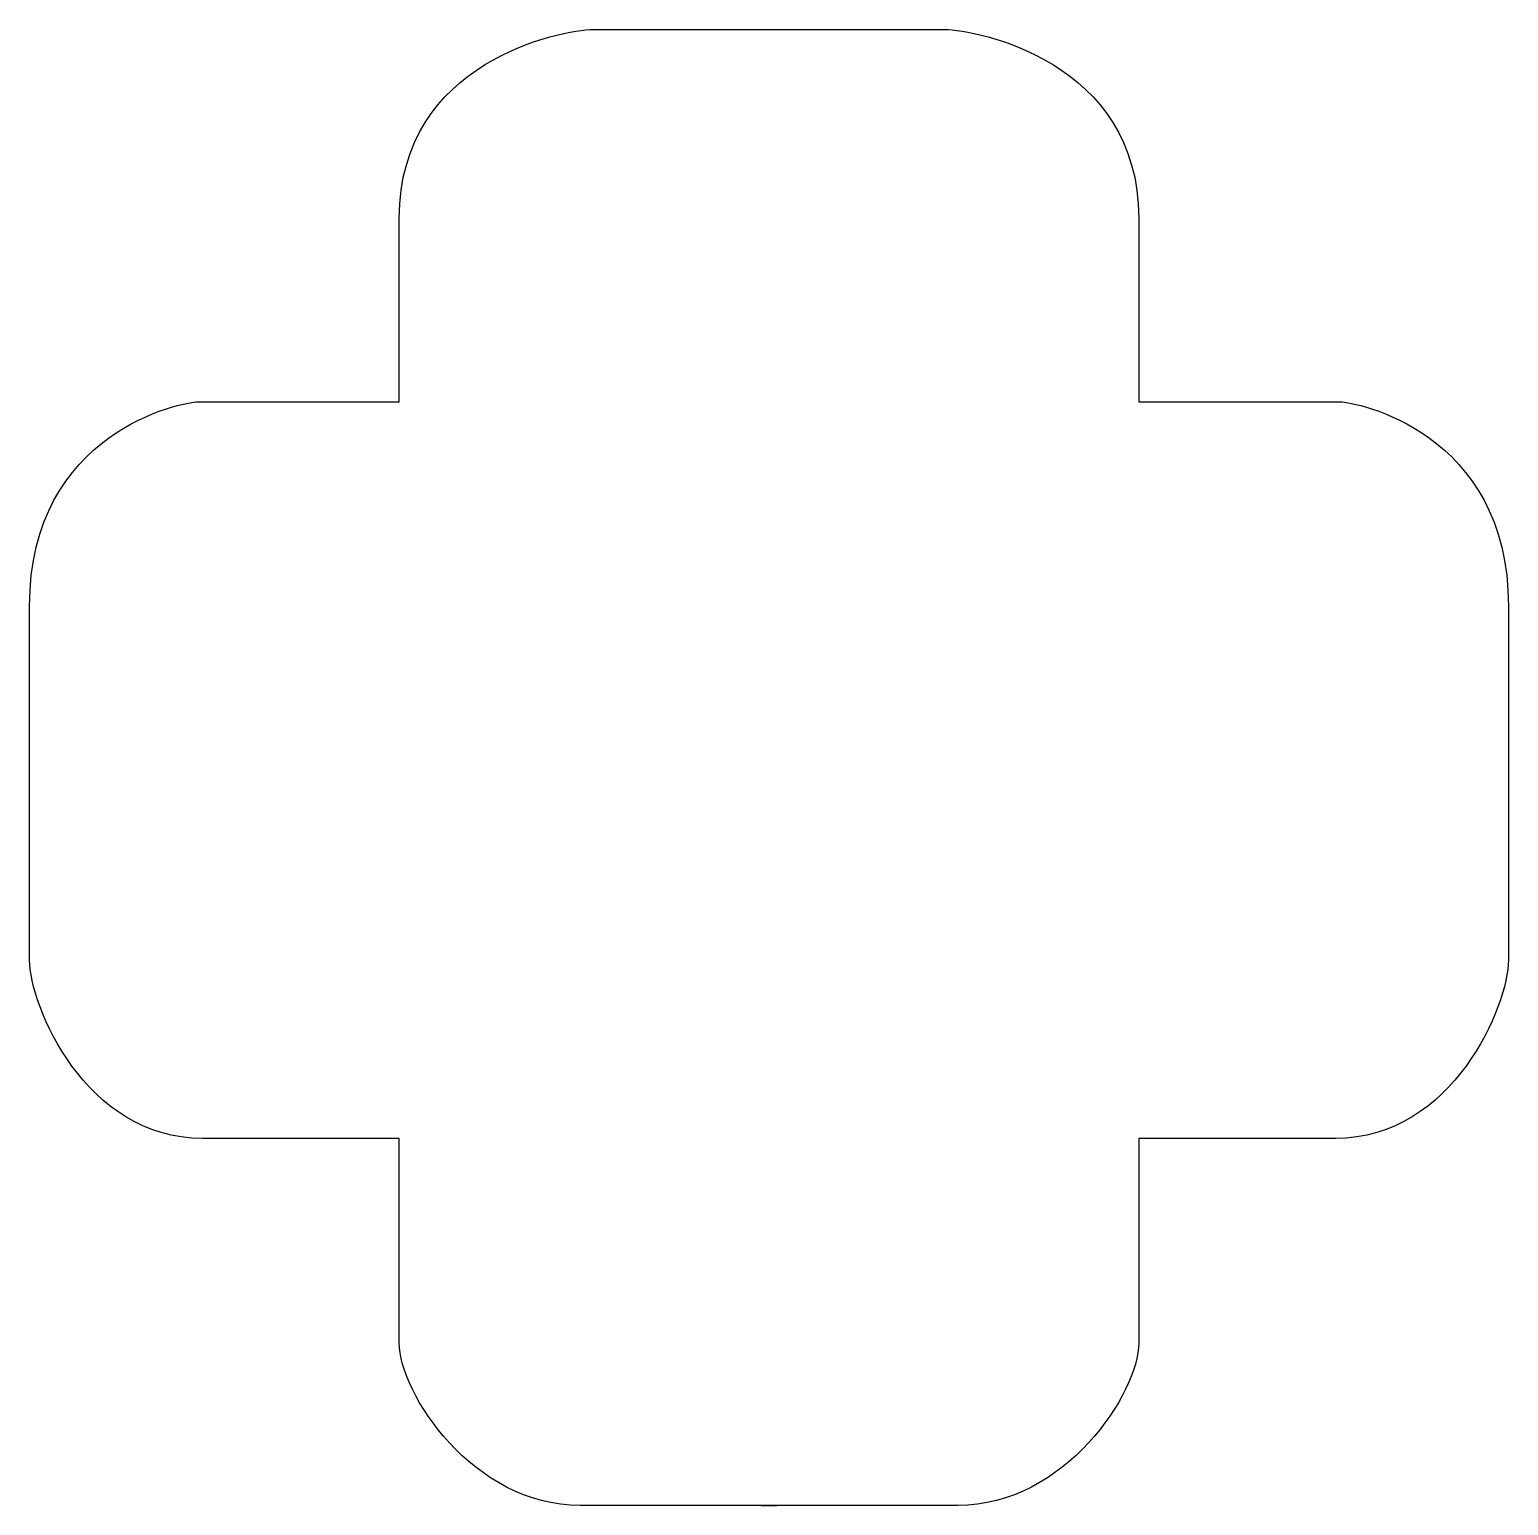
# Model space of a CAD drawing. Header units: centimetres. Extents: x -7.5 to 7.5, y -7.4 to 7.4.
import ezdxf

# ---------------------------------------------------------------- set-up
doc = ezdxf.new("R2010")
doc.units = ezdxf.units.CM
doc.header["$MEASUREMENT"] = 0
doc.layers.add('Camada 1', color=7, linetype='Continuous')

msp = doc.modelspace()

# ---------------------------------------------------------------- linework, layer by layer
at = {"layer": 'Camada 1'}
msp.add_open_spline([(-0.07938, -7.44802), (-0.07938, -7.44802), (0.8202, -7.44802), (1.905, -7.44802), (1.905, -7.44802), (2.9898, -7.44802), (3.73063, -6.31031), (3.73063, -5.8076), (3.73063, -5.8076), (3.73063, -5.8076), (3.73063, -3.74385), (3.73063, -3.74385), (3.73063, -3.74385), (3.73063, -3.74385), (5.715, -3.74385), (5.715, -3.74385), (5.715, -3.74385), (6.90563, -3.74385), (7.46125, -2.39447), (7.46125, -1.94468), (7.46125, -1.94468), (7.46125, -1.94468), (7.46125, -0.14551), (7.46125, 1.6272), (7.46125, 1.6272), (7.46125, 3.39991), (5.90021, 3.69095), (5.76792, 3.69095), (5.76792, 3.69095), (5.63563, 3.69095), (3.73063, 3.69095), (3.73063, 3.69095), (3.73063, 3.69095), (3.73063, 3.69095), (3.73063, 3.95553), (3.73063, 5.54303), (3.73063, 5.54303), (3.73063, 7.13053), (2.09021, 7.44802), (1.77271, 7.44802), (1.77271, 7.44802), (1.45521, 7.44802), (0, 7.44802), (0, 7.44802), (0, 7.44802), (0, 7.44802), (-1.45521, 7.44802), (-1.77271, 7.44802), (-1.77271, 7.44802), (-2.09021, 7.44802), (-3.73063, 7.13052), (-3.73063, 5.54302), (-3.73063, 5.54302), (-3.73063, 3.95552), (-3.73063, 3.69094), (-3.73063, 3.69094), (-3.73063, 3.69094), (-3.73063, 3.69094), (-5.63563, 3.69094), (-5.76792, 3.69094), (-5.76792, 3.69094), (-5.90021, 3.69094), (-7.46125, 3.3999), (-7.46125, 1.62719), (-7.46125, 1.62719), (-7.46125, -0.14552), (-7.46125, -1.94468), (-7.46125, -1.94468), (-7.46125, -1.94468), (-7.46125, -2.39447), (-6.90562, -3.74385), (-5.715, -3.74385), (-5.715, -3.74385), (-5.715, -3.74385), (-3.73062, -3.74385), (-3.73062, -3.74385), (-3.73062, -3.74385), (-3.73062, -3.74385), (-3.73062, -5.8076), (-3.73062, -5.8076), (-3.73062, -5.8076), (-3.73062, -6.31031), (-2.98979, -7.44802), (-1.90499, -7.44802), (-1.90499, -7.44802), (-0.82019, -7.44802), (0.07939, -7.44802), (0.07939, -7.44802), (0.07939, -7.44802), (0.07939, -7.44802), (-0.07938, -7.44802), (-0.07938, -7.44802)], degree=3, knots=[0, 0, 0, 0, 0.04166667, 0.04166667, 0.04166667, 0.04166667, 0.08333333, 0.08333333, 0.08333333, 0.08333333, 0.125, 0.125, 0.125, 0.125, 0.16666667, 0.16666667, 0.16666667, 0.16666667, 0.20833333, 0.20833333, 0.20833333, 0.20833333, 0.25, 0.25, 0.25, 0.25, 0.29166667, 0.29166667, 0.29166667, 0.29166667, 0.33333333, 0.33333333, 0.33333333, 0.33333333, 0.375, 0.375, 0.375, 0.375, 0.41666667, 0.41666667, 0.41666667, 0.41666667, 0.45833333, 0.45833333, 0.45833333, 0.45833333, 0.5, 0.5, 0.5, 0.5, 0.54166667, 0.54166667, 0.54166667, 0.54166667, 0.58333333, 0.58333333, 0.58333333, 0.58333333, 0.625, 0.625, 0.625, 0.625, 0.66666667, 0.66666667, 0.66666667, 0.66666667, 0.70833333, 0.70833333, 0.70833333, 0.70833333, 0.75, 0.75, 0.75, 0.75, 0.79166667, 0.79166667, 0.79166667, 0.79166667, 0.83333333, 0.83333333, 0.83333333, 0.83333333, 0.875, 0.875, 0.875, 0.875, 0.91666667, 0.91666667, 0.91666667, 0.91666667, 1, 1, 1, 1], dxfattribs=at)

doc.saveas('drawing.dxf')
